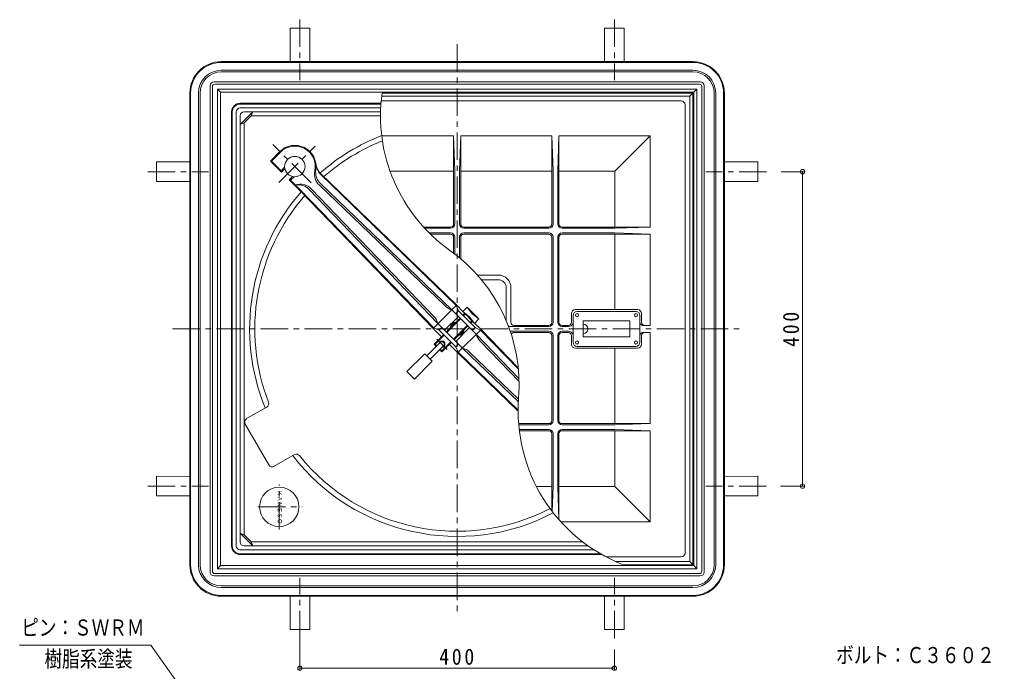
# Model space of a CAD drawing. Units: millimetres, scale not verified. Extents: x -587 to 939, y -960 to 768.
# Drawn here: x -376 to 859, y -61 to 768 of the extents above; entities that cross this region are included whole.
import ezdxf
from ezdxf.enums import TextEntityAlignment as Align

# ---------------------------------------------------------------- set-up
doc = ezdxf.new("R2010")
doc.units = ezdxf.units.MM
doc.header["$LTSCALE"] = 7
doc.header["$PDMODE"] = 32
doc.header["$PDSIZE"] = 5.6
doc.linetypes.add('CHAIN1', pattern=[8, 5, -1, 1, -1])
for name, color, linetype, lineweight in [('0-1_躯体', 2, 'Continuous', 9), ('0-2_仕上', 3, 'Continuous', 9), ('0-3_建具', 4, 'Continuous', 9), ('0-4_その他', 7, 'Continuous', 9), ('0-A', 6, 'Continuous', 9), ('0-B', 6, 'Continuous', 9), ('0-E', 7, 'Continuous', 9)]:
    doc.layers.add(name, color=color, linetype=linetype, lineweight=lineweight)
doc.layers.add('0-5_寸法', color=4, linetype='Continuous')
doc.styles.add('ＭＳ ゴシック', font='')
doc.styles.get('ＭＳ ゴシック').set_extended_font_data('MS Gothic')

msp = doc.modelspace()

# ---------------------------------------------------------------- linework, layer by layer
at = {"layer": '0-1_躯体', "linetype": 'CHAIN1'}
for p, q in [((-19.173, 768.086), (-19.173, 690.901)), ((380.827, 768.086), (380.827, 690.901)), ((-212.84, 574.42), (-135.655, 574.42)), ((574.493, 574.42), (497.308, 574.42)), ((-212.84, 174.42), (-135.655, 174.42)), ((574.493, 174.419), (497.308, 174.419)), ((-19.174, -19.247), (-19.174, 57.938)), ((380.827, -19.247), (380.827, 57.938))]:
    msp.add_line(p, q, dxfattribs=at)
at = {"layer": '0-1_躯体', "color": 7, "linetype": 'CHAIN1'}
for p, q in [((180.827, 736.42), (180.827, 12.419)), ((-181.174, 374.42), (542.827, 374.42))]:
    msp.add_line(p, q, dxfattribs=at)
at = {"layer": '0-1_躯体'}
for p, q in [((480.826, 714.42), (-119.174, 714.42)), ((480.826, 713.419), (-119.174, 713.419)), ((480.826, 703.42), (-119.174, 703.42)), ((480.826, 701.419), (-119.174, 701.419)), ((-133.424, 683.669), (-133.424, 65.169)), ((-130.423, 682.669), (-130.423, 66.169)), ((-128.423, 688.669), (490.077, 688.669)), ((489.076, 685.669), (-127.424, 685.669)), ((492.076, 66.169), (492.076, 682.669)), ((495.076, 683.669), (495.076, 65.169)), ((-159.174, 74.419), (-159.174, 674.419)), ((-158.173, 74.419), (-158.173, 674.419)), ((-148.174, 674.419), (-148.174, 74.419)), ((-146.174, 674.419), (-146.174, 74.419)), ((-124.173, 679.419), (-120.174, 675.42)), ((481.827, 675.42), (485.827, 679.419)), ((507.827, 74.419), (507.827, 674.419)), ((509.826, 74.419), (509.826, 674.419)), ((519.827, 74.419), (519.827, 674.419)), ((520.827, 74.419), (520.827, 674.419)), ((-95.173, 661.42), (84.017, 661.42)), ((-95.173, 660.42), (83.943, 660.42)), ((-95.173, 655.42), (83.643, 655.42)), ((-106.174, 650.42), (-106.174, 98.42)), ((-105.173, 650.42), (-105.173, 98.42)), ((-100.173, 650.42), (-100.173, 98.42)), ((-95.173, 634.407), (-79.16, 650.42)), ((-95.173, 645.42), (-95.173, 103.42)), ((-90.173, 650.42), (83.463, 650.42)), ((-90.173, 636.578), (-81.332, 645.42)), ((-79.16, 650.42), (-81.332, 645.42)), ((-81.332, 645.42), (83.402, 645.42)), ((-95.173, 634.407), (-90.173, 636.578)), ((-90.173, 636.578), (-90.173, 112.261)), ((-95.173, 114.433), (-79.16, 98.42)), ((-95.173, 114.433), (-90.173, 112.261)), ((-79.16, 98.42), (-81.332, 103.419)), ((-95.173, 93.42), (354.847, 93.42)), ((-95.173, 88.42), (363.03, 88.42)), ((-95.173, 87.419), (364.773, 87.419)), ((-90.173, 98.42), (347.422, 98.42)), ((489.076, 63.169), (-127.424, 63.169)), ((-124.173, 69.419), (-120.174, 73.419)), ((481.827, 73.419), (485.827, 69.419)), ((490.077, 60.169), (-128.423, 60.169)), ((480.826, 47.419), (-119.174, 47.419)), ((-119.174, 45.419), (480.826, 45.419)), ((-119.174, 35.419), (480.826, 35.419)), ((-119.174, 34.419), (480.826, 34.419))]:
    msp.add_line(p, q, dxfattribs=at)
for points in [[(-124.173, 679.419), (-124.173, 69.419), (485.827, 69.419), (485.827, 679.419)], [(481.827, 73.419), (481.827, 675.42), (-120.174, 675.42), (-120.174, 73.419)]]:
    msp.add_lwpolyline(points, close=True, dxfattribs=at)
msp.add_lwpolyline([(-90.173, 112.261), (-81.332, 103.419), (340.622, 103.419)], dxfattribs=at)
for centre, radius, start, end in [((-119.174, 674.419), 40, 90, 180), ((-119.174, 674.419), 39, 90, 180), ((480.826, 674.419), 40, 0, 90), ((480.826, 674.419), 39, 0, 90), ((-119.174, 674.419), 29, 90, 180), ((-119.174, 674.419), 27, 90, 180), ((480.826, 674.419), 29, 0, 90), ((480.826, 674.419), 27, 0, 90), ((-128.423, 683.669), 5, 90, 180), ((-127.424, 682.669), 3, 90, 180), ((489.076, 682.669), 3, 0, 90), ((490.077, 683.669), 5, 0, 90), ((-95.173, 650.42), 11, 90, 180), ((-95.173, 650.42), 10, 90, 180), ((-95.173, 650.42), 5, 90, 180), ((-90.173, 645.42), 5, 90, 180), ((-90.173, 103.42), 5, 180, 270), ((-95.173, 98.42), 11, 180, 270), ((-95.173, 98.42), 10, 180, 270), ((-95.173, 98.42), 5, 180, 270), ((-119.174, 74.419), 40, 180, 270), ((-119.174, 74.419), 39, 180, 270), ((-119.174, 74.419), 29, 180, 270), ((-119.174, 74.419), 27, 180, 270), ((480.826, 74.419), 39, 270, 0), ((480.826, 74.419), 40, 270, 0), ((480.826, 74.419), 29, 270, 0), ((480.826, 74.419), 27, 270, 0), ((-128.423, 65.169), 5, 180, 270), ((-127.424, 66.169), 3, 180, 270), ((489.076, 66.169), 3, 270, 0), ((490.077, 65.169), 5, 270, 0)]:
    msp.add_arc(centre, radius, start, end, dxfattribs=at)
at = {"layer": '0-2_仕上'}
for p, q in [((476.827, 670.419), (84.903, 670.419)), ((85.423, 674.419), (480.826, 674.419)), ((480.826, 674.419), (476.827, 670.419)), ((476.827, 78.419), (476.827, 670.419)), ((480.826, 674.419), (480.826, 74.419)), ((465.826, 664.419), (84.269, 664.419)), ((470.826, 89.419), (470.826, 659.419)), ((176.326, 619.919), (84.949, 619.919)), ((177.826, 574.919), (176.326, 619.919)), ((176.326, 507.919), (176.326, 619.919)), ((183.827, 574.919), (185.327, 619.919)), ((301.326, 619.919), (185.327, 619.919)), ((185.327, 507.919), (185.327, 619.919)), ((301.326, 507.919), (301.326, 619.919)), ((301.326, 619.919), (302.826, 574.919)), ((308.826, 574.919), (310.326, 619.919)), ((310.326, 507.919), (310.326, 619.919)), ((381.326, 574.919), (426.327, 619.919)), ((95.57, 574.919), (176.326, 574.919)), ((177.826, 507.919), (177.826, 574.919)), ((183.827, 507.919), (183.827, 574.919)), ((185.327, 574.919), (301.326, 574.919)), ((302.826, 507.919), (302.826, 574.919)), ((308.826, 507.919), (308.826, 574.919)), ((172.326, 503.919), (138.187, 503.919)), ((172.326, 502.419), (139.567, 502.419)), ((172.326, 496.419), (145.37, 496.419)), ((172.326, 494.919), (146.895, 494.919)), ((189.326, 503.919), (297.327, 503.919)), ((189.326, 502.419), (297.327, 502.419)), ((189.326, 496.419), (297.327, 496.419)), ((189.326, 494.919), (297.327, 494.919)), ((314.327, 503.919), (426.327, 503.919)), ((314.327, 502.419), (381.326, 502.419)), ((314.327, 496.419), (381.326, 496.419)), ((314.327, 494.919), (426.327, 494.919)), ((426.327, 503.919), (381.326, 502.419)), ((426.327, 494.919), (381.326, 496.419)), ((381.326, 494.919), (381.326, 398.919)), ((426.327, 378.919), (426.327, 494.919)), ((176.326, 490.919), (176.326, 470.837)), ((177.826, 469.694), (177.826, 490.919)), ((183.827, 464.898), (183.827, 490.919)), ((185.327, 463.642), (185.327, 490.919)), ((301.326, 490.919), (301.326, 382.92)), ((302.826, 382.92), (302.826, 490.919)), ((308.826, 382.92), (308.826, 490.919)), ((310.326, 490.919), (310.326, 382.92)), ((206.585, 442.919), (233.326, 442.919)), ((211.728, 436.92), (233.326, 436.92)), ((243.327, 384.661), (243.327, 426.919)), ((249.326, 382.92), (249.326, 426.919)), ((410.326, 398.919), (331.327, 398.919)), ((333.326, 396.669), (408.326, 396.669)), ((326.327, 382.92), (326.327, 393.919)), ((328.326, 391.67), (328.326, 357.169)), ((413.326, 357.169), (413.326, 391.67)), ((415.326, 382.92), (415.326, 393.919)), ((248.826, 377.42), (297.327, 377.42)), ((248.826, 371.419), (297.327, 371.419)), ((253.327, 378.919), (297.327, 378.919)), ((314.327, 378.919), (322.326, 378.919)), ((314.327, 377.42), (322.326, 377.42)), ((314.327, 371.419), (322.326, 371.419)), ((426.327, 378.919), (418.327, 378.653)), ((419.327, 378.919), (426.327, 378.919)), ((253.327, 369.919), (297.327, 369.919)), ((301.326, 365.919), (301.326, 257.919)), ((302.826, 365.919), (302.826, 257.919)), ((308.826, 365.919), (308.826, 257.919)), ((310.326, 365.919), (310.326, 257.919)), ((314.327, 369.919), (322.326, 369.919)), ((326.327, 365.919), (326.327, 354.919)), ((415.326, 365.919), (415.326, 354.919)), ((426.327, 369.919), (418.327, 370.186)), ((419.327, 369.919), (426.327, 369.919)), ((426.327, 253.92), (426.327, 369.919)), ((331.327, 349.919), (410.326, 349.919)), ((408.326, 352.169), (333.326, 352.169)), ((381.326, 349.919), (381.326, 253.92)), ((297.327, 253.92), (259.033, 253.92)), ((259.154, 252.419), (297.327, 252.419)), ((314.327, 253.92), (426.327, 253.92)), ((314.327, 252.419), (381.326, 252.419)), ((426.327, 253.92), (381.326, 252.419)), ((259.747, 246.419), (297.327, 246.419)), ((297.327, 244.919), (259.922, 244.919)), ((301.326, 240.919), (301.326, 142.848)), ((302.826, 240.919), (302.826, 173.919)), ((308.826, 240.919), (308.826, 173.919)), ((310.326, 240.919), (310.326, 131.824)), ((314.327, 246.419), (381.326, 246.419)), ((314.327, 244.919), (426.327, 244.919)), ((426.327, 244.919), (381.326, 246.419)), ((426.327, 128.919), (426.327, 244.919)), ((301.326, 173.919), (281.71, 173.919)), ((301.771, 142.266), (302.826, 173.919)), ((308.826, 173.919), (310.226, 131.939)), ((381.326, 173.919), (426.327, 128.919)), ((312.914, 128.919), (426.327, 128.919)), ((370.249, 84.419), (465.826, 84.419)), ((382.553, 78.419), (476.827, 78.419)), ((480.826, 74.419), (392.109, 74.419)), ((480.826, 74.419), (476.827, 78.419))]:
    msp.add_line(p, q, dxfattribs=at)
for points in [[(426.327, 503.919), (426.327, 619.919), (310.326, 619.919)], [(310.326, 574.919), (381.326, 574.919), (381.326, 503.919)], [(381.326, 244.919), (381.326, 173.919), (310.326, 173.919)]]:
    msp.add_lwpolyline(points, dxfattribs=at)
msp.add_lwpolyline([(400.326, 384.669), (400.326, 364.169), (341.327, 364.169), (341.327, 384.669)], close=True, dxfattribs=at)
for centre in [(333.326, 391.919), (408.326, 391.919), (333.326, 357.169), (408.326, 357.169)]:
    msp.add_circle(centre, 2, dxfattribs=at)
for centre, radius, start, end in [((465.826, 659.419), 5, 0, 90), ((172.326, 507.919), 4, 270, 0), ((172.326, 507.919), 5.5, 270, 0), ((189.326, 507.919), 5.5, 180, 270), ((189.326, 507.919), 4, 180, 270), ((297.327, 507.919), 4, 270, 0), ((297.327, 507.919), 5.5, 270, 0), ((314.327, 507.919), 5.5, 180, 270), ((314.327, 507.919), 4, 180, 270), ((172.326, 490.919), 5.5, 0, 90), ((172.326, 490.919), 4, 0, 90), ((189.326, 490.919), 5.5, 90, 180), ((189.326, 490.919), 4, 90, 180), ((297.327, 490.919), 5.5, 0, 90), ((297.327, 490.919), 4, 0, 90), ((314.327, 490.919), 5.5, 90, 180), ((314.327, 490.919), 4, 90, 180), ((233.326, 426.919), 16, 0, 90), ((233.326, 426.919), 10, 0, 90), ((331.327, 393.919), 5, 90, 180), ((333.326, 391.67), 5, 90, 180), ((408.326, 391.67), 5, 0, 90), ((410.326, 393.919), 5, 0, 90), ((248.826, 382.92), 5.5, 237.74635, 270), ((248.826, 365.919), 5.5, 90, 94.65515), ((253.327, 382.92), 4, 180, 270), ((297.327, 382.92), 4, 270, 0), ((297.327, 382.92), 5.5, 270, 0), ((297.327, 365.919), 5.5, 0, 90), ((314.327, 382.92), 5.5, 180, 270), ((314.327, 365.919), 5.5, 90, 180), ((314.327, 382.92), 4, 180, 270), ((322.326, 382.92), 4, 270, 0), ((322.326, 383.919), 6.5, 270, 337.38013), ((322.326, 364.919), 6.5, 22.61986, 90), ((341.327, 374.42), 6, 270, 90), ((418.326, 384.156), 5.5, 204.61996, 270), ((419.327, 382.92), 4, 180, 270), ((253.327, 365.919), 4, 90, 156.24986), ((297.327, 365.919), 4, 0, 90), ((314.327, 365.919), 4, 90, 180), ((322.326, 365.919), 4, 0, 90), ((418.326, 364.683), 5.5, 90, 155.38002), ((419.327, 365.919), 4, 90, 180), ((331.327, 354.919), 5, 180, 270), ((333.326, 357.169), 5, 180, 270), ((408.326, 357.169), 5, 270, 0), ((410.326, 354.919), 5, 270, 0), ((297.327, 257.919), 4, 270, 0), ((297.327, 257.919), 5.5, 270, 0), ((314.327, 257.919), 5.5, 180, 270), ((314.327, 257.919), 4, 180, 270), ((297.327, 240.919), 5.5, 0, 90), ((297.327, 240.919), 4, 0, 90), ((314.327, 240.919), 5.5, 90, 180), ((314.327, 240.919), 4, 90, 180), ((465.826, 89.419), 5, 270, 0)]:
    msp.add_arc(centre, radius, start, end, dxfattribs=at)
at = {"layer": '0-3_建具'}
for p, q in [((-124.173, 679.42), (-120.174, 675.42)), ((481.827, 675.42), (485.827, 679.42)), ((-86.955, 260.231), (-61.262, 275.064)), ((-58.785, 201.439), (-88.785, 253.4)), ((-51.955, 199.609), (-26.262, 214.443)), ((-124.173, 69.42), (-120.174, 73.42)), ((-120.174, 73.42), (481.827, 73.42)), ((481.827, 73.42), (485.827, 69.42))]:
    msp.add_line(p, q, dxfattribs=at)
msp.add_lwpolyline([(-124.173, 679.42), (-124.173, 69.42), (485.827, 69.42), (485.827, 679.42)], close=True, dxfattribs=at)
msp.add_lwpolyline([(481.827, 73.42), (481.827, 675.42), (-120.174, 675.42), (-120.174, 73.42)], dxfattribs=at)
for centre, radius, start, end in [((293.376, 645.36), 209.974, 172.04506, 234.54117), ((180.827, 374.42), 264, 111.30794, 131.29956), ((180.827, 374.42), 257.399, 111.66223, 131.18307), ((180.827, 374.42), 264, 138.6976, 202.38152), ((180.827, 374.42), 257.399, 138.81688, 201.23164), ((49.757, 303.298), 209.974, 355.45883, 54.54117), ((468.387, 270.049), 209.974, 175.45883, 248.69852), ((-63.762, 279.395), 5, 300, 21.23161), ((-84.455, 255.9), 5, 120, 210), ((180.827, 374.42), 264, 217.61844, 297.60591), ((-23.762, 210.113), 5, 38.76823, 120), ((180.827, 374.42), 257.399, 218.76831, 297.35768), ((-54.455, 203.939), 5, 210, 300)]:
    msp.add_arc(centre, radius, start, end, dxfattribs=at)
at = {"layer": '0-4_その他'}
for p, q in [((592.99, 574.419), (622.323, 574.419)), ((620.223, 174.419), (620.223, 574.419)), ((592.38, 174.419), (622.323, 174.419)), ((-19.173, -9.945), (-19.173, -59.414)), ((380.826, -33.248), (380.826, -59.414)), ((-19.173, -57.314), (380.826, -57.314))]:
    msp.add_line(p, q, dxfattribs=at)
for p in [(620.223, 574.419), (620.223, 174.419), (-19.173, -57.314), (380.826, -57.314)]:
    msp.add_point(p, dxfattribs=at)
at = {"layer": '0-A'}
for p, q in [((-31.674, 756.92), (-6.674, 756.92)), ((-31.674, 714.42), (-31.674, 756.92)), ((-6.674, 756.92), (-6.733, 714.42)), ((393.327, 756.92), (368.327, 756.92)), ((368.327, 756.92), (368.386, 714.42)), ((393.327, 714.42), (393.327, 756.92)), ((-201.674, 586.92), (-201.674, 561.92)), ((-159.173, 586.92), (-201.674, 586.92)), ((520.827, 586.92), (563.327, 586.92)), ((563.327, 586.92), (563.327, 561.92)), ((-201.674, 561.92), (-159.173, 561.979)), ((563.327, 561.92), (520.827, 561.979)), ((-201.674, 161.919), (-201.674, 186.919)), ((-201.674, 186.919), (-159.173, 186.86)), ((563.327, 186.919), (520.827, 186.86)), ((563.327, 161.919), (563.327, 186.919)), ((-159.173, 161.919), (-201.674, 161.919)), ((520.827, 161.919), (563.327, 161.919)), ((-31.674, 34.42), (-31.674, -8.081)), ((-6.674, -8.081), (-6.733, 34.42)), ((368.327, -8.081), (368.386, 34.42)), ((393.327, 34.42), (393.327, -8.081)), ((-31.674, -8.081), (-6.674, -8.081)), ((393.327, -8.081), (368.327, -8.081))]:
    msp.add_line(p, q, dxfattribs=at)
at = {"layer": '0-A', "linetype": 'CHAIN1'}
for p, q in [((-45.448, 119.169), (-45.448, 176.291)), ((-72.629, 148.146), (-16.289, 148.146))]:
    msp.add_line(p, q, dxfattribs=at)
at = {"layer": '0-A'}
msp.add_circle((-45.448, 148.146), 25, dxfattribs=at)
at = {"layer": '0-B', "linetype": 'CHAIN1'}
for p, q in [((-4.847, 560.093), (-53.684, 608.931)), ((-46.101, 560.442), (0.165, 606.708))]:
    msp.add_line(p, q, dxfattribs=at)
at = {"layer": '0-B'}
for p, q in [((-56.761, 587.966), (-44.74, 599.987)), ((-55.347, 587.966), (-44.033, 599.28)), ((-56.761, 587.966), (-42.619, 573.824)), ((-55.347, 587.966), (-42.973, 575.591)), ((-42.973, 575.591), (-38.614, 579.95)), ((-42.619, 573.824), (-38.344, 578.099)), ((7.094, 572.247), (180.119, 404.825)), ((7.258, 570.696), (179.424, 404.107)), ((-32.72, 563.924), (-28.445, 568.199)), ((-32.72, 563.924), (-18.577, 549.782)), ((-30.952, 563.571), (-26.593, 567.929)), ((-30.952, 563.571), (-17.87, 550.489)), ((5.544, 557.119), (165.393, 403.715)), ((6.944, 559.239), (174.109, 398.815)), ((-18.577, 549.782), (150.421, 375.127)), ((-17.859, 550.477), (151.14, 375.822)), ((-7.234, 551.679), (156.431, 381.137)), ((-4.421, 552.358), (151.531, 389.853)), ((151.128, 375.834), (179.412, 404.118)), ((182.241, 344.721), (210.525, 373.005)), ((258.793, 323.121), (210.514, 373.017)), ((258.635, 324.723), (211.232, 373.712)), ((259.588, 311.052), (205.222, 367.702)), ((259.692, 307.333), (210.122, 358.986)), ((258.737, 281.702), (187.544, 350.024)), ((258.413, 269.624), (181.534, 344.014)), ((258.415, 271.014), (182.229, 344.733)), ((258.943, 284.968), (196.26, 345.124))]:
    msp.add_line(p, q, dxfattribs=at)
at = {"layer": '0-B', "color": 7}
for p, q in [((174.109, 398.815), (205.222, 367.702)), ((179.059, 393.865), (182.594, 397.401)), ((182.594, 397.401), (179.412, 404.118)), ((188.251, 396.693), (180.119, 404.825)), ((203.808, 376.187), (182.594, 397.401)), ((164.917, 372.652), (182.594, 390.329)), ((161.028, 364.52), (150.421, 375.127)), ((187.544, 350.024), (156.431, 381.137)), ((157.846, 372.652), (179.059, 351.439)), ((179.059, 358.51), (196.736, 376.187)), ((200.272, 372.652), (203.808, 376.187)), ((203.1, 381.844), (211.232, 373.713)), ((203.808, 376.187), (210.525, 373.005)), ((170.927, 354.621), (181.534, 344.014)), ((182.594, 354.974), (179.059, 351.439)), ((179.059, 351.439), (182.241, 344.721))]:
    msp.add_line(p, q, dxfattribs=at)
at = {"layer": '0-B', "color": 2}
for p, q in [((187.898, 396.34), (193.554, 401.997)), ((202.747, 381.491), (187.898, 396.34)), ((199.918, 393.512), (193.554, 401.997)), ((167.038, 370.53), (184.716, 388.208)), ((167.745, 369.823), (185.423, 387.501)), ((188.251, 391.744), (190.373, 393.865)), ((188.958, 391.037), (191.08, 393.158)), ((197.443, 382.551), (199.565, 384.673)), ((198.151, 381.844), (200.272, 383.966)), ((199.918, 393.512), (208.404, 387.147)), ((176.23, 361.338), (193.908, 379.016)), ((176.937, 360.631), (194.615, 378.309)), ((151.482, 354.974), (163.502, 366.995)), ((152.896, 354.974), (164.209, 366.288)), ((168.113, 348.242), (155.123, 361.232)), ((154.31, 352.146), (151.482, 354.974)), ((155.017, 352.853), (152.896, 354.974)), ((161.381, 345.075), (158.553, 347.903)), ((161.381, 346.489), (159.26, 348.61)), ((161.381, 346.489), (172.695, 357.803)), ((161.381, 345.075), (173.402, 357.095))]:
    msp.add_line(p, q, dxfattribs=at)
at = {"layer": '0-B', "color": 4}
for p, q in [((142.289, 340.125), (159.26, 357.095)), ((146.532, 335.882), (163.502, 352.853)), ((117.01, 320.149), (139.638, 342.777)), ((149.184, 333.231), (139.638, 342.777)), ((126.556, 310.603), (149.184, 333.231)), ((126.556, 310.603), (117.01, 320.149))]:
    msp.add_line(p, q, dxfattribs=at)
at = {"layer": '0-B', "color": 2}
for points in [[(187.898, 396.34), (196.383, 389.976), (202.747, 381.491)], [(202.747, 381.491), (208.404, 387.148), (193.554, 401.997)]]:
    msp.add_lwpolyline(points, dxfattribs=at)
at = {"layer": '0-B', "color": 7}
msp.add_lwpolyline([(161.381, 376.187), (157.846, 372.652), (151.128, 375.834)], dxfattribs=at)
at = {"layer": '0-B', "color": 2}
msp.add_circle((-25.648, 580.895), 13, dxfattribs=at)
at = {"layer": '0-B'}
for centre, radius, start, end in [((-25.648, 580.895), 27, 351.15639, 135), ((-25.648, 580.895), 26, 348.2775, 134.99991), ((21.001, 586.62), 20, 186.99649, 225.94301), ((21.166, 585.069), 20, 183.81224, 225.94289), ((19.392, 571.549), 20, 168.2778, 226.17876), ((20.793, 573.669), 20, 171.15659, 226.17876), ((-21.664, 537.831), 20, 43.82124, 99.43231), ((-18.851, 538.51), 20, 43.82112, 107.72821), ((179.241, 418.145), 20, 226.17862, 255.13092), ((137.101, 376.005), 20, 14.86908, 43.82138), ((224.552, 372.834), 20, 194.86908, 223.82138), ((182.412, 330.694), 20, 46.17862, 75.13092)]:
    msp.add_arc(centre, radius, start, end, dxfattribs=at)
at = {"layer": '0-B', "color": 4}
for centre, radius, start, end in [((180.827, 374.42), 9, 96.05746, 173.94292), ((180.827, 374.42), 8, 106.04453, 163.95517), ((180.827, 374.42), 9, 276.05708, 353.94292), ((180.827, 374.42), 8, 286.04453, 343.95602), ((161.381, 354.974), 3, 315, 135)]:
    msp.add_arc(centre, radius, start, end, dxfattribs=at)
at = {"layer": '0-B', "color": 2}
msp.add_arc((161.381, 354.974), 4, 273.59004, 176.41078, dxfattribs=at)
at = {"layer": '0-E'}
for p in [(-376.007, -27.801), (158.885, -547.152)]:
    msp.add_line(p, (-208.837, -27.801), dxfattribs=at)

# ---------------------------------------------------------------- texts
at = {"layer": '0-4_その他', "color": 2, "insert": (616.023, 351.669), "char_height": 20.53, "attachment_point": 7, "rotation": 90, "style": 'ＭＳ ゴシック'}
msp.add_mtext('\\T1.27;\\W0.9;400', dxfattribs=at)
at = {"layer": '0-4_その他', "color": 2, "insert": (158.076, -53.114), "char_height": 20.53, "attachment_point": 7, "style": 'ＭＳ ゴシック'}
msp.add_mtext('\\T1.27;\\W0.9;400', dxfattribs=at)
at = {"layer": '0-5_寸法', "style": 'ＭＳ ゴシック'}
msp.add_text('ＫＡＮＥＳＯ', height=5.132, rotation=270, dxfattribs=at).set_placement((-48.948, 169.146), align=Align.BOTTOM_LEFT)
at = {"layer": '0-E', "color": 2, "style": 'ＭＳ ゴシック', "width": 0.8}
for s, p in [('ピン：ＳＷＲＭ', (-373.717, -21.872)), ('樹脂系塗装', (-344.101, -61.731)), ('ボルト：Ｃ３６０２', (663.069, -56.921))]:
    msp.add_text(s, height=20.53, dxfattribs=at).set_placement(p, align=Align.BOTTOM_LEFT)

doc.saveas('drawing.dxf')
